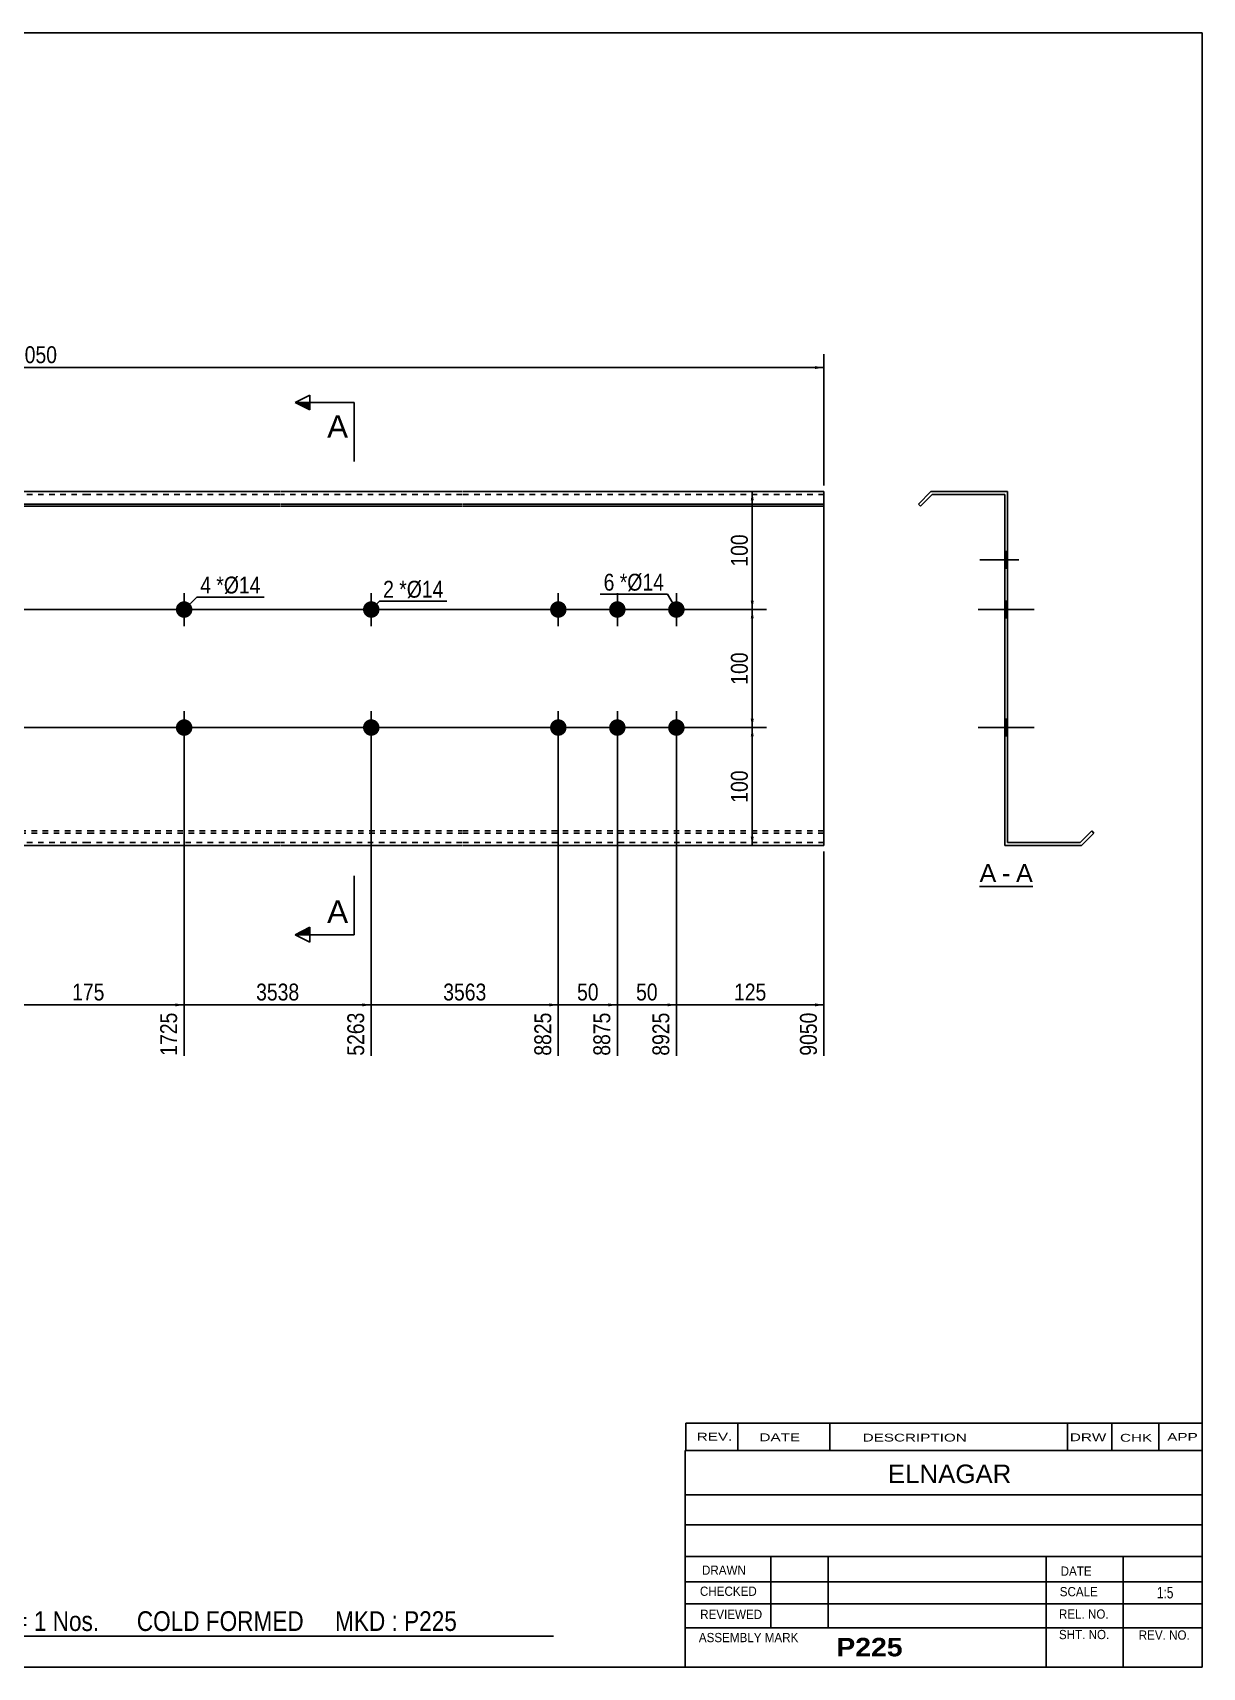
# Model space of a CAD drawing. Header units: millimetres. Extents: x -71 to 331, y -169 to 108.
# Drawn here: x 133.1 to 331.2, y -169.2 to 107.8 of the extents above; entities that cross this region are included whole.
import ezdxf

# ---------------------------------------------------------------- set-up
doc = ezdxf.new("R2010")
doc.units = ezdxf.units.MM
doc.linetypes.add('DXK_LINE_DOT1', pattern=[1.8814, 0.9407, -0.9407])
doc.styles.add('Arial', font='ARIAL.TTF', dxfattribs={"height": 0.2})
doc.styles.add('Arial Bold', font='ARIALBD.TTF', dxfattribs={"height": 0.2})
doc.styles.add('Arial Narrow', font='ARIALN.TTF', dxfattribs={"height": 0.2})

# ---------------------------------------------------------------- blocks, each defined once
blk = doc.blocks.new('Unknown-629085720-1821')
at = {"color": 5, "linetype": 'Continuous'}
for p, q in [((331.25, 107.75), (-68.75, 107.75)), ((-68.75, 107.75), (-68.75, -169.25)), ((331.25, -169.25), (331.25, 107.75)), ((-68.75, -169.25), (331.25, -169.25))]:
    blk.add_line(p, q, dxfattribs=at)
at = {"color": 174, "linetype": 'Continuous', "style": 'Arial'}
blk.add_text('Tekla structures', height=1.9102, rotation=90, dxfattribs=at).set_placement((-69.25, -168.75))
blk = doc.blocks.new('Unknown-629085720-12 - 1233')
at = {"color": 7, "linetype": 'Continuous'}
blk.add_line((293.51, -36.95), (302.54, -36.95), dxfattribs=at)
at = {"color": 0, "linetype": 'Continuous'}
blk.add_wipeout([(296.35, -36.2), (296.35, -33), (293.51, -33), (293.51, -36.2)], dxfattribs=at)
blk.add_wipeout([(298.73, -36.2), (298.73, -33), (297.31, -33), (297.31, -36.2)], dxfattribs=at)
at = {"color": 96, "linetype": 'Continuous', "style": 'Arial'}
blk.add_text('A', height=3.06, dxfattribs=at).set_placement((293.51, -36.2))
at = {"color": 0, "linetype": 'Continuous'}
blk.add_wipeout([(302.54, -36.2), (302.54, -33), (299.69, -33), (299.69, -36.2)], dxfattribs=at)
at = {"color": 96, "linetype": 'Continuous', "style": 'Arial'}
for s, p in [('A', (299.69, -36.2)), ('-', (297.31, -36.2))]:
    blk.add_text(s, height=3.06, dxfattribs=at).set_placement(p)
blk = doc.blocks.new('Part-629085720-1218 - 1203')
at = {"color": 2, "linetype": 'Continuous'}
for p, q in [((0, 30), (0, -30)), ((21.19, 30), (0, 30)), ((0, 27.88), (21.19, 27.88)), ((52.09, 30), (21.29, 30)), ((21.29, 27.88), (52.09, 27.88)), ((104.58, 30), (52.19, 30)), ((52.19, 27.88), (104.58, 27.88)), ((142.47, 30), (104.68, 30)), ((104.68, 27.88), (142.47, 27.88)), ((174.96, 30), (142.57, 30)), ((142.57, 27.88), (174.96, 27.88)), ((205.86, 30), (175.06, 30)), ((175.06, 27.88), (205.86, 27.88)), ((267.15, 30), (205.96, 30)), ((205.96, 27.88), (267.15, 27.88)), ((267.15, 27.88), (267.15, 30)), ((267.15, -30), (267.15, 27.88)), ((0, 27.53), (21.19, 27.53)), ((21.29, 27.53), (52.09, 27.53)), ((52.19, 27.53), (104.58, 27.53)), ((104.68, 27.53), (142.47, 27.53)), ((142.57, 27.53), (174.96, 27.53)), ((175.06, 27.53), (205.86, 27.53)), ((205.96, 27.53), (267.15, 27.53)), ((21.19, -30), (0, -30)), ((52.09, -30), (21.29, -30)), ((104.58, -30), (52.19, -30)), ((142.47, -30), (104.68, -30)), ((174.96, -30), (142.57, -30)), ((205.86, -30), (175.06, -30)), ((267.15, -30), (205.96, -30))]:
    blk.add_line(p, q, dxfattribs=at)
at = {"color": 7, "linetype": 'DXK_LINE_DOT1'}
for p, q in [((21.19, 29.5), (0, 29.5)), ((52.09, 29.5), (21.29, 29.5)), ((104.58, 29.5), (52.19, 29.5)), ((142.47, 29.5), (104.68, 29.5)), ((174.96, 29.5), (142.57, 29.5)), ((205.86, 29.5), (175.06, 29.5)), ((267.15, 29.5), (205.96, 29.5)), ((0, -27.53), (21.19, -27.53)), ((21.29, -27.53), (52.09, -27.53)), ((52.19, -27.53), (104.58, -27.53)), ((104.68, -27.53), (142.47, -27.53)), ((142.57, -27.53), (174.96, -27.53)), ((175.06, -27.53), (205.86, -27.53)), ((205.96, -27.53), (267.15, -27.53)), ((0, -27.88), (21.19, -27.88)), ((21.19, -29.5), (0, -29.5)), ((21.29, -27.88), (52.09, -27.88)), ((52.09, -29.5), (21.29, -29.5)), ((52.19, -27.88), (104.58, -27.88)), ((104.58, -29.5), (52.19, -29.5)), ((104.68, -27.88), (142.47, -27.88)), ((142.47, -29.5), (104.68, -29.5)), ((142.57, -27.88), (174.96, -27.88)), ((174.96, -29.5), (142.57, -29.5)), ((175.06, -27.88), (205.86, -27.88)), ((205.86, -29.5), (175.06, -29.5)), ((205.96, -27.88), (267.15, -27.88)), ((267.15, -29.5), (205.96, -29.5))]:
    blk.add_line(p, q, dxfattribs=at)
blk = doc.blocks.new('Bolt-629085720-1219 - 1203')
at = {"linetype": 'Continuous'}
for points in [[(220.75, 10, -1), (223.55, 10, -1)], [(230.75, 10, -1), (233.55, 10, -1)], [(240.75, 10, -1), (243.55, 10, -1)], [(220.75, -10, -1), (223.55, -10, -1)], [(230.75, -10, -1), (233.55, -10, -1)], [(240.75, -10, -1), (243.55, -10, -1)]]:
    blk.add_hatch(color=3, dxfattribs=at).paths.add_polyline_path(points)
at = {"color": 3, "linetype": 'Continuous'}
for p, q in [((222.15, 7.2), (222.15, 12.8)), ((232.15, 7.2), (232.15, 12.8)), ((242.15, 7.2), (242.15, 12.8)), ((219.35, 10), (224.95, 10)), ((229.35, 10), (234.95, 10)), ((239.35, 10), (244.95, 10)), ((222.15, -12.8), (222.15, -7.2)), ((232.15, -12.8), (232.15, -7.2)), ((242.15, -12.8), (242.15, -7.2)), ((219.35, -10), (224.95, -10)), ((229.35, -10), (234.95, -10)), ((239.35, -10), (244.95, -10))]:
    blk.add_line(p, q, dxfattribs=at)
blk = doc.blocks.new('Bolt-629085720-1225 - 1203')
at = {"linetype": 'Continuous'}
for points in [[(3.6, 10, -1), (6.4, 10, -1)], [(157.36, 10, -1), (160.16, 10, -1)]]:
    blk.add_hatch(color=3, dxfattribs=at).paths.add_polyline_path(points)
at = {"color": 3, "linetype": 'Continuous'}
for p, q in [((5, 7.2), (5, 12.8)), ((158.76, 7.2), (158.76, 12.8)), ((7.8, 10), (2.2, 10)), ((161.56, 10), (155.96, 10))]:
    blk.add_line(p, q, dxfattribs=at)
blk = doc.blocks.new('Bolt-629085720-1226 - 1203')
at = {"linetype": 'Continuous'}
for points in [[(3.6, -10, -1), (6.4, -10, -1)], [(157.36, -10, -1), (160.16, -10, -1)]]:
    blk.add_hatch(color=3, dxfattribs=at).paths.add_polyline_path(points)
at = {"color": 3, "linetype": 'Continuous'}
for p, q in [((5, -12.8), (5, -7.2)), ((158.76, -12.8), (158.76, -7.2)), ((7.8, -10), (2.2, -10)), ((161.56, -10), (155.96, -10))]:
    blk.add_line(p, q, dxfattribs=at)
blk = doc.blocks.new('Bolt-629085720-1227 - 1203')
at = {"linetype": 'Continuous'}
for points in [[(191.86, 10, -1), (189.06, 10, -1)], [(191.86, -10, -1), (189.06, -10, -1)]]:
    blk.add_hatch(color=3, dxfattribs=at).paths.add_polyline_path(points)
at = {"color": 3, "linetype": 'Continuous'}
for p, q in [((190.46, 12.8), (190.46, 7.2)), ((193.26, 10), (187.66, 10)), ((190.46, -7.2), (190.46, -12.8)), ((193.26, -10), (187.66, -10))]:
    blk.add_line(p, q, dxfattribs=at)
blk = doc.blocks.new('Bolt-629085720-1240 - 1233')
at = {"linetype": 'Continuous'}
blk.add_hatch(color=3, dxfattribs=at).paths.add_polyline_path([(298.27, -11.4), (298.27, -8.6), (297.77, -8.6), (297.77, -11.4)])
at = {"color": 3, "linetype": 'Continuous'}
for p, q in [((298.27, -8.6), (297.77, -8.6)), ((299.87, -10), (297.77, -10)), ((298.27, -11.4), (297.77, -11.4))]:
    blk.add_line(p, q, dxfattribs=at)
blk = doc.blocks.new('Part-629085720-1235 - 1233')
at = {"color": 2, "linetype": 'Continuous'}
for p, q in [((285.27, 30), (283.15, 27.88)), ((283.15, 27.88), (283.51, 27.53)), ((283.51, 27.53), (285.48, 29.5)), ((285.27, 30), (298.27, 30)), ((285.48, 29.5), (297.77, 29.5)), ((297.77, 29.5), (297.77, -30)), ((298.27, -29.5), (298.27, 30)), ((312.54, -27.53), (310.57, -29.5)), ((312.89, -27.88), (312.54, -27.53)), ((310.77, -30), (297.77, -30)), ((310.57, -29.5), (298.27, -29.5)), ((310.77, -30), (312.89, -27.88))]:
    blk.add_line(p, q, dxfattribs=at)
blk = doc.blocks.new('Bolt-629085720-1236 - 1233')
at = {"linetype": 'Continuous'}
for points in [[(297.77, 11.4), (297.77, 8.6), (298.27, 8.6), (298.27, 11.4)], [(297.77, 11.4), (297.77, 8.6), (298.27, 8.6), (298.27, 11.4)], [(297.77, 11.4), (297.77, 8.6), (298.27, 8.6), (298.27, 11.4)], [(297.77, -8.6), (297.77, -11.4), (298.27, -11.4), (298.27, -8.6)], [(297.77, -8.6), (297.77, -11.4), (298.27, -11.4), (298.27, -8.6)], [(297.77, -8.6), (297.77, -11.4), (298.27, -11.4), (298.27, -8.6)]]:
    blk.add_hatch(color=3, dxfattribs=at).paths.add_polyline_path(points)
at = {"color": 3, "linetype": 'Continuous'}
for p, q in [((298.27, 11.4), (297.77, 11.4)), ((298.27, 11.4), (297.77, 11.4)), ((298.27, 11.4), (297.77, 11.4)), ((300.87, 10), (293.27, 10)), ((300.87, 10), (293.27, 10)), ((300.87, 10), (293.27, 10)), ((298.27, 8.6), (297.77, 8.6)), ((298.27, 8.6), (297.77, 8.6)), ((298.27, 8.6), (297.77, 8.6)), ((300.87, -10), (293.27, -10)), ((300.87, -10), (293.27, -10)), ((300.87, -10), (293.27, -10)), ((298.27, -8.6), (297.77, -8.6)), ((298.27, -8.6), (297.77, -8.6)), ((298.27, -8.6), (297.77, -8.6)), ((298.27, -11.4), (297.77, -11.4)), ((298.27, -11.4), (297.77, -11.4)), ((298.27, -11.4), (297.77, -11.4))]:
    blk.add_line(p, q, dxfattribs=at)
blk = doc.blocks.new('Bolt-629085720-1237 - 1233')
at = {"linetype": 'Continuous'}
for points in [[(297.77, 11.4), (297.77, 8.6), (298.27, 8.6), (298.27, 11.4)], [(297.77, 11.4), (297.77, 8.6), (298.27, 8.6), (298.27, 11.4)], [(297.77, 11.4), (297.77, 8.6), (298.27, 8.6), (298.27, 11.4)], [(297.77, -8.6), (297.77, -11.4), (298.27, -11.4), (298.27, -8.6)], [(297.77, -8.6), (297.77, -11.4), (298.27, -11.4), (298.27, -8.6)], [(297.77, -8.6), (297.77, -11.4), (298.27, -11.4), (298.27, -8.6)]]:
    blk.add_hatch(color=3, dxfattribs=at).paths.add_polyline_path(points)
at = {"color": 3, "linetype": 'Continuous'}
for p, q in [((298.27, 11.4), (297.77, 11.4)), ((298.27, 11.4), (297.77, 11.4)), ((298.27, 11.4), (297.77, 11.4)), ((300.87, 10), (293.27, 10)), ((300.87, 10), (293.27, 10)), ((300.87, 10), (293.27, 10)), ((298.27, 8.6), (297.77, 8.6)), ((298.27, 8.6), (297.77, 8.6)), ((298.27, 8.6), (297.77, 8.6)), ((300.87, -10), (293.27, -10)), ((300.87, -10), (293.27, -10)), ((300.87, -10), (293.27, -10)), ((298.27, -8.6), (297.77, -8.6)), ((298.27, -8.6), (297.77, -8.6)), ((298.27, -8.6), (297.77, -8.6)), ((298.27, -11.4), (297.77, -11.4)), ((298.27, -11.4), (297.77, -11.4)), ((298.27, -11.4), (297.77, -11.4))]:
    blk.add_line(p, q, dxfattribs=at)
blk = doc.blocks.new('Bolt-629085720-1238 - 1233')
at = {"linetype": 'Continuous'}
blk.add_hatch(color=3, dxfattribs=at).paths.add_polyline_path([(297.77, 19.82), (297.77, 17.02), (298.27, 17.02), (298.27, 19.82)])
at = {"color": 3, "linetype": 'Continuous'}
for p, q in [((298.27, 19.82), (297.77, 19.82)), ((300.17, 18.42), (293.57, 18.42)), ((298.27, 17.02), (297.77, 17.02))]:
    blk.add_line(p, q, dxfattribs=at)
blk = doc.blocks.new('Bolt-629085720-1239 - 1233')
at = {"linetype": 'Continuous'}
blk.add_hatch(color=3, dxfattribs=at).paths.add_polyline_path([(297.77, 11.4), (297.77, 8.6), (298.27, 8.6), (298.27, 11.4)])
at = {"color": 3, "linetype": 'Continuous'}
for p, q in [((298.27, 11.4), (297.77, 11.4)), ((300.17, 10), (293.57, 10)), ((298.27, 8.6), (297.77, 8.6))]:
    blk.add_line(p, q, dxfattribs=at)
blk = doc.blocks.new('Bolt-629085720-1241 - 1233')
at = {"linetype": 'Continuous'}
blk.add_hatch(color=3, dxfattribs=at).paths.add_polyline_path([(298.27, -11.4), (298.27, -8.6), (297.77, -8.6), (297.77, -11.4)])
at = {"color": 3, "linetype": 'Continuous'}
for p, q in [((298.27, -8.6), (297.77, -8.6)), ((299.87, -10), (297.77, -10)), ((298.27, -11.4), (297.77, -11.4))]:
    blk.add_line(p, q, dxfattribs=at)
blk = doc.blocks.new('Bolt-629085720-1242 - 1233')
at = {"linetype": 'Continuous'}
blk.add_hatch(color=3, dxfattribs=at).paths.add_polyline_path([(297.77, 11.4), (297.77, 8.6), (298.27, 8.6), (298.27, 11.4)])
blk.add_hatch(color=3, dxfattribs=at).paths.add_polyline_path([(297.77, 11.4), (297.77, 8.6), (298.27, 8.6), (298.27, 11.4)])
at = {"color": 3, "linetype": 'Continuous'}
for p, q in [((297.77, 11.4), (298.27, 11.4)), ((297.77, 11.4), (298.27, 11.4)), ((296.17, 10), (302.77, 10)), ((296.17, 10), (302.77, 10)), ((297.77, 8.6), (298.27, 8.6)), ((297.77, 8.6), (298.27, 8.6))]:
    blk.add_line(p, q, dxfattribs=at)
blk = doc.blocks.new('Bolt-629085720-1243 - 1233')
at = {"linetype": 'Continuous'}
blk.add_hatch(color=3, dxfattribs=at).paths.add_polyline_path([(297.77, -8.6), (297.77, -11.4), (298.27, -11.4), (298.27, -8.6)])
blk.add_hatch(color=3, dxfattribs=at).paths.add_polyline_path([(297.77, -8.6), (297.77, -11.4), (298.27, -11.4), (298.27, -8.6)])
at = {"color": 3, "linetype": 'Continuous'}
for p, q in [((296.17, -10), (302.77, -10)), ((296.17, -10), (302.77, -10)), ((297.77, -8.6), (298.27, -8.6)), ((297.77, -8.6), (298.27, -8.6)), ((297.77, -11.4), (298.27, -11.4)), ((297.77, -11.4), (298.27, -11.4))]:
    blk.add_line(p, q, dxfattribs=at)
blk = doc.blocks.new('Bolt-629085720-1244 - 1233')
at = {"linetype": 'Continuous'}
for points in [[(298.27, 8.6), (298.27, 11.4), (297.77, 11.4), (297.77, 8.6)], [(298.27, -11.4), (298.27, -8.6), (297.77, -8.6), (297.77, -11.4)]]:
    blk.add_hatch(color=3, dxfattribs=at).paths.add_polyline_path(points)
at = {"color": 3, "linetype": 'Continuous'}
for p, q in [((298.27, 11.4), (297.77, 11.4)), ((298.27, 10), (293.77, 10)), ((298.27, 8.6), (297.77, 8.6)), ((298.27, -10), (293.77, -10)), ((298.27, -8.6), (297.77, -8.6)), ((298.27, -11.4), (297.77, -11.4))]:
    blk.add_line(p, q, dxfattribs=at)
blk = doc.blocks.new('StraightDimension-629085720-1336 - 1203')
at = {"linetype": 'Continuous'}
for points in [[(254.75, -11.5), (255, -10), (255.25, -11.5)], [(255.25, -28.5), (255, -30), (254.75, -28.5)]]:
    blk.add_hatch(color=7, dxfattribs=at).paths.add_polyline_path(points)
at = {"color": 7, "linetype": 'Continuous'}
for p, q in [((159.76, -10), (257.4, -10)), ((255, -30), (255, -10)), ((243.15, -30), (257.4, -30))]:
    blk.add_line(p, q, dxfattribs=at)
at = {"color": 0}
blk.add_wipeout([(254.85, -16.66), (250.65, -16.66), (250.65, -23.34), (254.85, -23.34)], dxfattribs=at)
at = {"color": 3, "style": 'Arial Narrow'}
blk.add_text('100', height=2.863, rotation=90.0002, dxfattribs=at).set_placement((254.25, -22.74))
blk = doc.blocks.new('StraightDimension-629085720-1350 - 1203')
at = {"linetype": 'Continuous'}
for points in [[(1.5, 50.75), (0, 51), (1.5, 51.25)], [(265.65, 51.25), (267.15, 51), (265.65, 50.75)]]:
    blk.add_hatch(color=7, dxfattribs=at).paths.add_polyline_path(points)
at = {"color": 7, "linetype": 'Continuous'}
for p, q in [((0, 31), (0, 53.25)), ((267.15, 31), (267.15, 53.25)), ((0, 51), (267.15, 51))]:
    blk.add_line(p, q, dxfattribs=at)
at = {"color": 0}
blk.add_wipeout([(137.83, 51.15), (137.83, 55.35), (129.32, 55.35), (129.32, 51.15)], dxfattribs=at)
at = {"color": 3, "style": 'Arial Narrow'}
blk.add_text('9050', height=2.863, dxfattribs=at).set_placement((129.92, 51.75))
blk = doc.blocks.new('StraightDimension-629085720-1257 - 1203')
at = {"linetype": 'Continuous'}
blk.add_hatch(color=7, dxfattribs=at).paths.add_polyline_path([(265.65, -56.75), (267.15, -57), (265.65, -57.25)])
at = {"color": 7, "linetype": 'Continuous'}
for p, q in [((242.15, -11), (242.15, -65.61)), ((267.15, -31), (267.15, -65.61)), ((242.15, -57), (267.15, -57))]:
    blk.add_line(p, q, dxfattribs=at)
at = {"color": 0}
blk.add_wipeout([(257.99, -56.85), (257.99, -52.65), (251.31, -52.65), (251.31, -56.85)], dxfattribs=at)
at = {"color": 0, "linetype": 'Continuous'}
blk.add_wipeout([(266.55, -57.7), (262.35, -57.7), (262.35, -66.21), (266.55, -66.21)], dxfattribs=at)
at = {"color": 3, "style": 'Arial Narrow'}
blk.add_text('125', height=2.863, dxfattribs=at).set_placement((251.91, -56.25))
at = {"color": 3, "linetype": 'Continuous', "style": 'Arial Narrow'}
blk.add_text('9050', height=2.863, rotation=90.0002, dxfattribs=at).set_placement((265.95, -65.61))
blk = doc.blocks.new('StraightDimension-629085720-1258 - 1203')
at = {"linetype": 'Continuous'}
blk.add_hatch(color=7, dxfattribs=at).paths.add_polyline_path([(240.65, -56.75), (242.15, -57), (240.65, -57.25)])
at = {"color": 7, "linetype": 'Continuous'}
for p, q in [((232.15, -11), (232.15, -65.61)), ((242.15, -11), (242.15, -65.61)), ((232.15, -57), (242.15, -57))]:
    blk.add_line(p, q, dxfattribs=at)
at = {"color": 0}
blk.add_wipeout([(239.58, -56.85), (239.58, -52.65), (234.72, -52.65), (234.72, -56.85)], dxfattribs=at)
at = {"color": 3, "style": 'Arial Narrow'}
blk.add_text('50', height=2.863, dxfattribs=at).set_placement((235.32, -56.25))
at = {"color": 0, "linetype": 'Continuous'}
blk.add_wipeout([(241.55, -57.7), (237.35, -57.7), (237.35, -66.21), (241.55, -66.21)], dxfattribs=at)
at = {"color": 3, "linetype": 'Continuous', "style": 'Arial Narrow'}
blk.add_text('8925', height=2.863, rotation=90.0002, dxfattribs=at).set_placement((240.95, -65.61))
blk = doc.blocks.new('StraightDimension-629085720-1259 - 1203')
at = {"linetype": 'Continuous'}
blk.add_hatch(color=7, dxfattribs=at).paths.add_polyline_path([(230.65, -56.75), (232.15, -57), (230.65, -57.25)])
at = {"color": 7, "linetype": 'Continuous'}
for p, q in [((222.15, -11), (222.15, -65.61)), ((232.15, -11), (232.15, -65.61)), ((222.15, -57), (232.15, -57))]:
    blk.add_line(p, q, dxfattribs=at)
at = {"color": 0}
blk.add_wipeout([(229.58, -56.85), (229.58, -52.65), (224.72, -52.65), (224.72, -56.85)], dxfattribs=at)
at = {"color": 3, "style": 'Arial Narrow'}
blk.add_text('50', height=2.863, dxfattribs=at).set_placement((225.32, -56.25))
at = {"color": 0, "linetype": 'Continuous'}
blk.add_wipeout([(231.55, -57.7), (227.35, -57.7), (227.35, -66.21), (231.55, -66.21)], dxfattribs=at)
at = {"color": 3, "linetype": 'Continuous', "style": 'Arial Narrow'}
blk.add_text('8875', height=2.863, rotation=90.0002, dxfattribs=at).set_placement((230.95, -65.61))
blk = doc.blocks.new('StraightDimension-629085720-1260 - 1203')
at = {"linetype": 'Continuous'}
blk.add_hatch(color=7, dxfattribs=at).paths.add_polyline_path([(220.65, -56.75), (222.15, -57), (220.65, -57.25)])
at = {"color": 7, "linetype": 'Continuous'}
for p, q in [((190.46, -11), (190.46, -65.61)), ((222.15, -11), (222.15, -65.61)), ((190.46, -57), (222.15, -57))]:
    blk.add_line(p, q, dxfattribs=at)
at = {"color": 0}
blk.add_wipeout([(210.56, -56.85), (210.56, -52.65), (202.05, -52.65), (202.05, -56.85)], dxfattribs=at)
at = {"color": 0, "linetype": 'Continuous'}
blk.add_wipeout([(221.55, -57.7), (217.35, -57.7), (217.35, -66.21), (221.55, -66.21)], dxfattribs=at)
at = {"color": 3, "style": 'Arial Narrow'}
blk.add_text('3563', height=2.863, dxfattribs=at).set_placement((202.65, -56.25))
at = {"color": 3, "linetype": 'Continuous', "style": 'Arial Narrow'}
blk.add_text('8825', height=2.863, rotation=90.0002, dxfattribs=at).set_placement((220.95, -65.61))
blk = doc.blocks.new('StraightDimension-629085720-1318 - 1203')
at = {"linetype": 'Continuous'}
for points in [[(-12.25, 8.5), (-12, 10), (-11.75, 8.5)], [(-11.75, -8.5), (-12, -10), (-12.25, -8.5)]]:
    blk.add_hatch(color=7, dxfattribs=at).paths.add_polyline_path(points)
at = {"color": 7, "linetype": 'Continuous'}
for p, q in [((221.15, 10), (-14.25, 10)), ((-12, -10), (-12, 10)), ((221.15, -10), (-14.25, -10))]:
    blk.add_line(p, q, dxfattribs=at)
at = {"color": 0}
blk.add_wipeout([(-12.15, 3.34), (-16.35, 3.34), (-16.35, -3.34), (-12.15, -3.34)], dxfattribs=at)
at = {"color": 3, "style": 'Arial Narrow'}
blk.add_text('100', height=2.863, rotation=90.0002, dxfattribs=at).set_placement((-12.75, -2.74))
blk = doc.blocks.new('StraightDimension-629085720-1261 - 1203')
at = {"linetype": 'Continuous'}
blk.add_hatch(color=7, dxfattribs=at).paths.add_polyline_path([(188.96, -56.75), (190.46, -57), (188.96, -57.25)])
at = {"color": 7, "linetype": 'Continuous'}
for p, q in [((158.76, -11), (158.76, -65.61)), ((190.46, -11), (190.46, -65.61)), ((158.76, -57), (190.46, -57))]:
    blk.add_line(p, q, dxfattribs=at)
at = {"color": 0}
blk.add_wipeout([(178.87, -56.85), (178.87, -52.65), (170.35, -52.65), (170.35, -56.85)], dxfattribs=at)
at = {"color": 0, "linetype": 'Continuous'}
blk.add_wipeout([(189.86, -57.7), (185.66, -57.7), (185.66, -66.21), (189.86, -66.21)], dxfattribs=at)
at = {"color": 3, "style": 'Arial Narrow'}
blk.add_text('3538', height=2.863, dxfattribs=at).set_placement((170.95, -56.25))
at = {"color": 3, "linetype": 'Continuous', "style": 'Arial Narrow'}
blk.add_text('5263', height=2.863, rotation=90.0002, dxfattribs=at).set_placement((189.26, -65.61))
blk = doc.blocks.new('StraightDimension-629085720-1262 - 1203')
at = {"linetype": 'Continuous'}
blk.add_hatch(color=7, dxfattribs=at).paths.add_polyline_path([(157.26, -56.75), (158.76, -57), (157.26, -57.25)])
at = {"color": 7, "linetype": 'Continuous'}
for p, q in [((126.28, -11), (126.28, -65.61)), ((158.76, -11), (158.76, -65.61)), ((126.28, -57), (158.76, -57))]:
    blk.add_line(p, q, dxfattribs=at)
at = {"color": 0}
blk.add_wipeout([(145.86, -56.85), (145.86, -52.65), (139.18, -52.65), (139.18, -56.85)], dxfattribs=at)
at = {"color": 0, "linetype": 'Continuous'}
blk.add_wipeout([(158.16, -57.7), (153.96, -57.7), (153.96, -66.21), (158.16, -66.21)], dxfattribs=at)
at = {"color": 3, "style": 'Arial Narrow'}
blk.add_text('175', height=2.863, dxfattribs=at).set_placement((139.78, -56.25))
at = {"color": 3, "linetype": 'Continuous', "style": 'Arial Narrow'}
blk.add_text('1725', height=2.863, rotation=90.0002, dxfattribs=at).set_placement((157.56, -65.61))
blk = doc.blocks.new('StraightDimension-629085720-1317 - 1203')
at = {"linetype": 'Continuous'}
for points in [[(-12.25, 16.92), (-12, 18.42), (-11.75, 16.92)], [(-11.75, 11.5), (-12, 10), (-12.25, 11.5)]]:
    blk.add_hatch(color=7, dxfattribs=at).paths.add_polyline_path(points)
at = {"color": 7, "linetype": 'Continuous'}
for p, q in [((119.88, 18.42), (-14.25, 18.42)), ((-12, 10), (-12, 18.42)), ((221.15, 10), (-14.25, 10))]:
    blk.add_line(p, q, dxfattribs=at)
at = {"color": 0}
blk.add_wipeout([(-12.15, 16.64), (-16.35, 16.64), (-16.35, 11.78), (-12.15, 11.78)], dxfattribs=at)
at = {"color": 3, "style": 'Arial Narrow'}
blk.add_text('42', height=2.863, rotation=90.0002, dxfattribs=at).set_placement((-12.75, 12.38))
blk = doc.blocks.new('StraightDimension-629085720-1319 - 1203')
at = {"linetype": 'Continuous'}
for points in [[(-12.25, -11.5), (-12, -10), (-11.75, -11.5)], [(-11.75, -28.5), (-12, -30), (-12.25, -28.5)]]:
    blk.add_hatch(color=7, dxfattribs=at).paths.add_polyline_path(points)
at = {"color": 7, "linetype": 'Continuous'}
for p, q in [((221.15, -10), (-14.25, -10)), ((-12, -30), (-12, -10)), ((-1, -30), (-14.25, -30))]:
    blk.add_line(p, q, dxfattribs=at)
at = {"color": 0}
blk.add_wipeout([(-12.15, -16.66), (-16.35, -16.66), (-16.35, -23.34), (-12.15, -23.34)], dxfattribs=at)
at = {"color": 3, "style": 'Arial Narrow'}
blk.add_text('100', height=2.863, rotation=90.0002, dxfattribs=at).set_placement((-12.75, -22.74))
blk = doc.blocks.new('StraightDimension-629085720-1334 - 1203')
at = {"linetype": 'Continuous'}
for points in [[(254.75, 28.5), (255, 30), (255.25, 28.5)], [(255.25, 11.5), (255, 10), (254.75, 11.5)]]:
    blk.add_hatch(color=7, dxfattribs=at).paths.add_polyline_path(points)
at = {"color": 7, "linetype": 'Continuous'}
for p, q in [((243.15, 30), (257.4, 30)), ((255, 10), (255, 30)), ((159.76, 10), (257.4, 10))]:
    blk.add_line(p, q, dxfattribs=at)
at = {"color": 0}
blk.add_wipeout([(254.85, 23.34), (250.65, 23.34), (250.65, 16.66), (254.85, 16.66)], dxfattribs=at)
at = {"color": 3, "style": 'Arial Narrow'}
blk.add_text('100', height=2.863, rotation=90.0002, dxfattribs=at).set_placement((254.25, 17.26))
blk = doc.blocks.new('StraightDimension-629085720-1335 - 1203')
at = {"linetype": 'Continuous'}
for points in [[(254.75, 8.5), (255, 10), (255.25, 8.5)], [(255.25, -8.5), (255, -10), (254.75, -8.5)]]:
    blk.add_hatch(color=7, dxfattribs=at).paths.add_polyline_path(points)
at = {"color": 7, "linetype": 'Continuous'}
for p, q in [((159.76, 10), (257.4, 10)), ((255, -10), (255, 10)), ((159.76, -10), (257.4, -10))]:
    blk.add_line(p, q, dxfattribs=at)
at = {"color": 0}
blk.add_wipeout([(254.85, 3.34), (250.65, 3.34), (250.65, -3.34), (254.85, -3.34)], dxfattribs=at)
at = {"color": 3, "style": 'Arial Narrow'}
blk.add_text('100', height=2.863, rotation=90.0002, dxfattribs=at).set_placement((254.25, -2.74))
blk = doc.blocks.new('CBS_CALLOFF-629085720-1848')
at = {"color": 7, "linetype": 'Continuous'}
blk.add_line((105.13, -163.98), (221.36, -164), dxfattribs=at)
at = {"color": 3, "linetype": 'Continuous', "style": 'Arial Narrow'}
blk.add_text('QTY= 1 Nos.      COLD FORMED     MKD : P225', height=3.3405, dxfattribs=at).set_placement((122.13, -163.09))
blk = doc.blocks.new('CBS_NAME_BLOG-629085720-1849')
at = {"color": 7, "linetype": 'Continuous'}
for p, q in [((243.66, -132.5), (331.18, -132.5)), ((243.66, -169.21), (243.66, -132.5)), ((243.66, -140.04), (331.18, -140.04)), ((243.73, -145.09), (331.25, -145.09)), ((243.66, -150.46), (331.18, -150.46)), ((258.18, -162.57), (258.18, -150.47)), ((267.87, -162.54), (267.87, -150.47)), ((304.78, -169.21), (304.78, -150.48)), ((317.83, -169.21), (317.83, -150.47)), ((243.67, -154.76), (331.25, -154.74)), ((243.66, -158.51), (331.18, -158.51)), ((243.66, -162.55), (331.18, -162.55)), ((243.66, -169.25), (331.25, -169.25))]:
    blk.add_line(p, q, dxfattribs=at)
at = {"color": 3, "linetype": 'Continuous', "style": 'Arial'}
blk.add_text('ELNAGAR', height=3.133, dxfattribs=at).set_placement((277.98, -138.03))
at = {"color": 3, "linetype": 'Continuous'}
for s, height, style, width, p in [('DRAWN', 1.566, 'Arial', 0.9, (246.49, -153.57)), ('DATE', 1.566, 'Arial', 0.9, (307.25, -153.73)), ('CHECKED', 1.566, 'Arial', 0.9, (246.14, -157.14)), ('SCALE', 1.566, 'Arial', 0.9, (307.1, -157.21)), ('1:5', 1.957, 'Arial Narrow', 0.9, (323.55, -157.57)), ('REVIEWED', 1.566, 'Arial', 0.9, (246.18, -161.06)), ('REL. NO.', 1.566, 'Arial', 0.9, (306.96, -161.01)), ('ASSEMBLY MARK', 1.5663, 'Arial', 0.9, (245.96, -164.99)), ('SHT. NO.', 1.566, 'Arial', 0.9, (306.96, -164.48)), ('REV. NO.', 1.566, 'Arial', 0.9, (320.48, -164.57)), ('P225', 3.131, 'Arial Bold', 1.1, (269.24, -167.39))]:
    blk.add_text(s, height=height, dxfattribs=dict(at, style=style, width=width)).set_placement(p)
blk = doc.blocks.new('CBS_REVISION-629085720-1850')
at = {"color": 7, "linetype": 'Continuous'}
for p, q in [((243.74, -127.87), (331.24, -127.87)), ((243.74, -127.87), (243.74, -132.5)), ((252.54, -127.87), (252.54, -132.5)), ((268.13, -127.87), (268.13, -132.44)), ((308.39, -127.87), (308.39, -132.5)), ((315.93, -127.87), (315.93, -132.5)), ((323.88, -127.87), (323.88, -132.5)), ((243.74, -132.5), (331.24, -132.5))]:
    blk.add_line(p, q, dxfattribs=at)
at = {"color": 7, "style": 'Arial Narrow', "width": 1.7}
for s, height, p in [('REV.', 1.326, (245.6, -130.82)), ('DATE', 1.326, (256.23, -130.94)), ('DESCRIPTION', 1.3257, (273.71, -130.99)), ('DRW', 1.326, (308.82, -130.93)), ('CHK', 1.326, (317.31, -131.02)), ('APP', 1.326, (325.31, -130.87))]:
    blk.add_text(s, height=height, dxfattribs=at).set_placement(p)
blk = doc.blocks.new('SectionMark-629085720-1255 - 1203')
at = {"linetype": 'Continuous'}
for points in [[(180.04, 45.1), (180.04, 43.85), (177.54, 45.1)], [(180.04, -43.85), (180.04, -45.1), (177.54, -45.1)]]:
    blk.add_hatch(color=30, dxfattribs=at).paths.add_polyline_path(points)
at = {"color": 30, "linetype": 'Continuous'}
for p, q in [((177.54, 45.1), (180.04, 46.35)), ((187.54, 45.1), (177.54, 45.1)), ((177.54, 45.1), (180.04, 43.85)), ((180.04, 43.85), (180.04, 46.35)), ((177.54, -45.1), (180.04, -43.85)), ((180.04, -43.85), (180.04, -46.35)), ((187.54, -45.1), (177.54, -45.1)), ((180.04, -46.35), (177.54, -45.1))]:
    blk.add_line(p, q, dxfattribs=at)
at = {"color": 0, "linetype": 'Continuous'}
for points in [[(186.54, 39.1), (186.54, 43.1), (182.98, 43.1), (182.98, 39.1)], [(186.54, -43.1), (186.54, -39.1), (182.98, -39.1), (182.98, -43.1)]]:
    blk.add_wipeout(points, dxfattribs=at)
at = {"color": 30, "linetype": 'Continuous'}
for p, q in [((187.54, 45.1), (187.54, 35.1)), ((187.54, -45.1), (187.54, -35.1))]:
    blk.add_line(p, q, dxfattribs=at)
at = {"color": 96, "linetype": 'Continuous', "style": 'Arial'}
for p in [(182.98, 39.1), (182.98, -43.1)]:
    blk.add_text('A', height=3.82, dxfattribs=at).set_placement(p)
blk = doc.blocks.new('MarkSet-629085720-1371 - 1203')
at = {"color": 0}
blk.add_wipeout([(163.31, 12.72), (163.31, 15.72), (161.49, 15.72), (161.49, 12.72)], dxfattribs=at)
blk.add_wipeout([(163.31, 12.72), (163.31, 15.72), (161.49, 15.72), (161.49, 12.72)], dxfattribs=at)
at = {"color": 7, "linetype": 'Continuous'}
blk.add_line((158.76, 10), (160.89, 12.12), dxfattribs=at)
at = {"color": 0}
blk.add_wipeout([(165.49, 12.72), (165.49, 15.72), (164.21, 15.72), (164.21, 12.72)], dxfattribs=at)
blk.add_wipeout([(165.49, 12.72), (165.49, 15.72), (164.21, 15.72), (164.21, 12.72)], dxfattribs=at)
at = {"color": 3, "style": 'Arial Narrow'}
blk.add_text('4', height=2.86, dxfattribs=at).set_placement((161.49, 12.72))
at = {"color": 0}
blk.add_wipeout([(171.7, 12.72), (171.7, 15.72), (165.49, 15.72), (165.49, 12.72)], dxfattribs=at)
blk.add_wipeout([(171.7, 12.72), (171.7, 15.72), (165.49, 15.72), (165.49, 12.72)], dxfattribs=at)
at = {"color": 7, "linetype": 'Continuous'}
blk.add_line((160.89, 12.12), (172.3, 12.12), dxfattribs=at)
at = {"color": 3, "style": 'Arial Narrow'}
for s, height, p in [('*', 2.86, (164.21, 12.72)), ('Ø14', 2.863, (165.49, 12.72))]:
    blk.add_text(s, height=height, dxfattribs=at).set_placement(p)
blk = doc.blocks.new('Mark-629085720-1374 - 1203')
at = {"color": 0}
blk.add_wipeout([(231.66, 13.2), (231.66, 16.2), (229.83, 16.2), (229.83, 13.2)], dxfattribs=at)
blk.add_wipeout([(231.66, 13.2), (231.66, 16.2), (229.83, 16.2), (229.83, 13.2)], dxfattribs=at)
blk.add_wipeout([(233.84, 13.2), (233.84, 16.2), (232.56, 16.2), (232.56, 13.2)], dxfattribs=at)
blk.add_wipeout([(233.84, 13.2), (233.84, 16.2), (232.56, 16.2), (232.56, 13.2)], dxfattribs=at)
at = {"color": 3, "style": 'Arial Narrow'}
blk.add_text('6', height=2.86, dxfattribs=at).set_placement((229.83, 13.2))
at = {"color": 0}
blk.add_wipeout([(240.05, 13.2), (240.05, 16.2), (233.84, 16.2), (233.84, 13.2)], dxfattribs=at)
blk.add_wipeout([(240.05, 13.2), (240.05, 16.2), (233.84, 16.2), (233.84, 13.2)], dxfattribs=at)
at = {"color": 7, "linetype": 'Continuous'}
for p in [(229.23, 12.6), (242.15, 10)]:
    blk.add_line(p, (240.65, 12.6), dxfattribs=at)
at = {"color": 3, "style": 'Arial Narrow'}
for s, height, p in [('*', 2.86, (232.56, 13.2)), ('Ø14', 2.863, (233.84, 13.2))]:
    blk.add_text(s, height=height, dxfattribs=at).set_placement(p)
blk = doc.blocks.new('Mark-629085720-1377 - 1203')
at = {"color": 0}
blk.add_wipeout([(194.3, 12.01), (194.3, 15.01), (192.47, 15.01), (192.47, 12.01)], dxfattribs=at)
blk.add_wipeout([(194.3, 12.01), (194.3, 15.01), (192.47, 15.01), (192.47, 12.01)], dxfattribs=at)
at = {"color": 7, "linetype": 'Continuous'}
blk.add_line((190.46, 10), (191.87, 11.41), dxfattribs=at)
at = {"color": 0}
blk.add_wipeout([(196.48, 12.01), (196.48, 15.01), (195.2, 15.01), (195.2, 12.01)], dxfattribs=at)
blk.add_wipeout([(196.48, 12.01), (196.48, 15.01), (195.2, 15.01), (195.2, 12.01)], dxfattribs=at)
at = {"color": 3, "style": 'Arial Narrow'}
blk.add_text('2', height=2.86, dxfattribs=at).set_placement((192.47, 12.01))
at = {"color": 0}
blk.add_wipeout([(202.69, 12.01), (202.69, 15.01), (196.48, 15.01), (196.48, 12.01)], dxfattribs=at)
blk.add_wipeout([(202.69, 12.01), (202.69, 15.01), (196.48, 15.01), (196.48, 12.01)], dxfattribs=at)
at = {"color": 7, "linetype": 'Continuous'}
blk.add_line((191.87, 11.41), (203.29, 11.41), dxfattribs=at)
at = {"color": 3, "style": 'Arial Narrow'}
for s, height, p in [('*', 2.86, (195.2, 12.01)), ('Ø14', 2.863, (196.48, 12.01))]:
    blk.add_text(s, height=height, dxfattribs=at).set_placement(p)

msp = doc.modelspace()

# ---------------------------------------------------------------- block references
for name in ['Unknown-629085720-1821', 'Part-629085720-1218 - 1203', 'Part-629085720-1235 - 1233', 'Bolt-629085720-1238 - 1233', 'Bolt-629085720-1225 - 1203', 'Bolt-629085720-1227 - 1203', 'Bolt-629085720-1219 - 1203', 'Bolt-629085720-1236 - 1233', 'Bolt-629085720-1237 - 1233', 'Bolt-629085720-1239 - 1233', 'Bolt-629085720-1244 - 1233', 'Bolt-629085720-1242 - 1233', 'Bolt-629085720-1226 - 1203', 'Bolt-629085720-1243 - 1233', 'Bolt-629085720-1240 - 1233', 'Bolt-629085720-1241 - 1233', 'CBS_REVISION-629085720-1850', 'CBS_NAME_BLOG-629085720-1849', 'CBS_CALLOFF-629085720-1848']:
    msp.add_blockref(name, (0, 0))

# ---------------------------------------------------------------- next in the draw order: block references
for name in ['StraightDimension-629085720-1350 - 1203', 'StraightDimension-629085720-1336 - 1203', 'Unknown-629085720-12 - 1233']:
    msp.add_blockref(name, (0, 0))

# ---------------------------------------------------------------- next in the draw order: block references
msp.add_blockref('StraightDimension-629085720-1257 - 1203', (0, 0))

# ---------------------------------------------------------------- next in the draw order: block references
msp.add_blockref('StraightDimension-629085720-1258 - 1203', (0, 0))

# ---------------------------------------------------------------- next in the draw order: block references
msp.add_blockref('StraightDimension-629085720-1259 - 1203', (0, 0))

# ---------------------------------------------------------------- next in the draw order: block references
msp.add_blockref('StraightDimension-629085720-1260 - 1203', (0, 0))

# ---------------------------------------------------------------- next in the draw order: block references
msp.add_blockref('StraightDimension-629085720-1318 - 1203', (0, 0))

# ---------------------------------------------------------------- next in the draw order: block references
for name in ['StraightDimension-629085720-1317 - 1203', 'StraightDimension-629085720-1261 - 1203']:
    msp.add_blockref(name, (0, 0))

# ---------------------------------------------------------------- next in the draw order: block references
for name in ['StraightDimension-629085720-1334 - 1203', 'StraightDimension-629085720-1262 - 1203']:
    msp.add_blockref(name, (0, 0))

# ---------------------------------------------------------------- next in the draw order: block references
msp.add_blockref('StraightDimension-629085720-1319 - 1203', (0, 0))

# ---------------------------------------------------------------- next in the draw order: block references
msp.add_blockref('StraightDimension-629085720-1335 - 1203', (0, 0))

# ---------------------------------------------------------------- next in the draw order: block references
for name in ['SectionMark-629085720-1255 - 1203', 'MarkSet-629085720-1371 - 1203', 'Mark-629085720-1377 - 1203', 'Mark-629085720-1374 - 1203']:
    msp.add_blockref(name, (0, 0))

doc.saveas('drawing.dxf')
